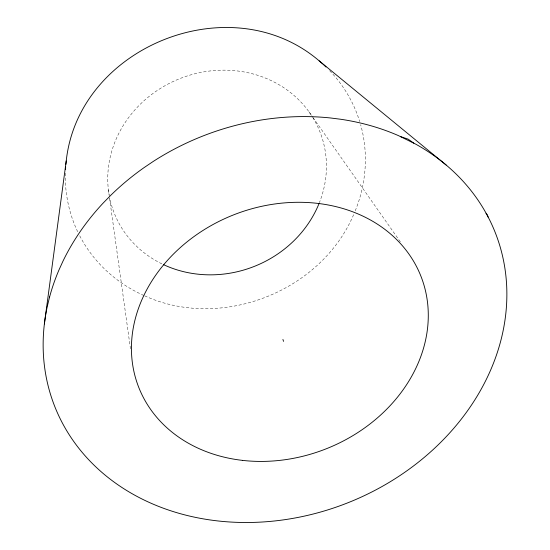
<?xml version="1.0" encoding="UTF-8"?>
<svg xmlns="http://www.w3.org/2000/svg" width="550" height="550" viewBox="0 0 550 550"><rect width="100%" height="100%" fill="white"/><g stroke="black" fill="none" stroke-linecap="round" stroke-linejoin="round"><path stroke-width="0.41" stroke-dasharray="2.75 2.06" d="M65.34 173.133C64.797 193.504 69.101 213.991 77.963 232.347M355.211 210.863C366.341 183.769 368.617 152.962 360.642 124.699M353.623 214.672C320.657 291.919 221.004 330.708 144.561 295.797M143.887 295.488C116.091 283.154 92.379 261.346 78.829 234.025M329.649 70.689C343.441 84.989 353.877 102.554 359.679 121.571M309.107 111.987L312.551 116.889M313.039 117.59L401.143 242.997M108.391 189.867L109.099 194.975M109.574 198.378L130.611 349.821M312.675 117.356A110.584 101.001 -21.5 0 1 319.385 202.689M161.865 263.849A110.584 101.001 -21.5 0 1 109.677 197.821M109.368 196.24A110.584 101.001 -21.5 0 1 179.424 78.781A110.584 101.001 -21.5 0 1 311.382 115.314"/><path stroke-width="0.82" d="M65.526 169.4L65.642 167.062M65.904 164.326C75.666 47.334 230.251 -15.359 319.186 60.857L446.112 164.993M44.378 323.95L66.227 160.985M400.62 136.627L408.052 139.102L413.793 143.137M319.186 60.857L322.857 64.082M323.778 64.893L325.964 67.004M486.062 213.242L487.424 215.036L488.111 217.044M282.913 339.446L283.566 341.378M319.089 203.431A110.584 101.001 -21.5 0 1 163.302 264.543M49.589 296.966L47.389 305.979A236.789 197.196 -21.5 0 0 298.423 517.344A236.789 197.196 -21.5 0 0 489.101 218.893L485.114 211.475A236.789 197.196 -21.5 0 0 415.697 144.134L398.537 135.664A236.789 197.196 -21.5 0 0 340.814 119.274L330.481 117.968A236.789 197.196 -21.5 0 0 153.12 161.514L144.031 167.647A236.789 197.196 -21.5 0 0 110.832 195.236L103.414 202.806A236.789 197.196 -21.5 0 0 62.961 261.188L58.932 270.05A236.789 197.196 -21.5 0 0 49.589 296.966M242.406 460.371A151.642 125.799 -21.5 0 0 422.971 281.882A151.642 125.799 -21.5 0 0 174.199 253.316A151.642 125.799 -21.5 0 0 242.406 460.371"/></g></svg>
